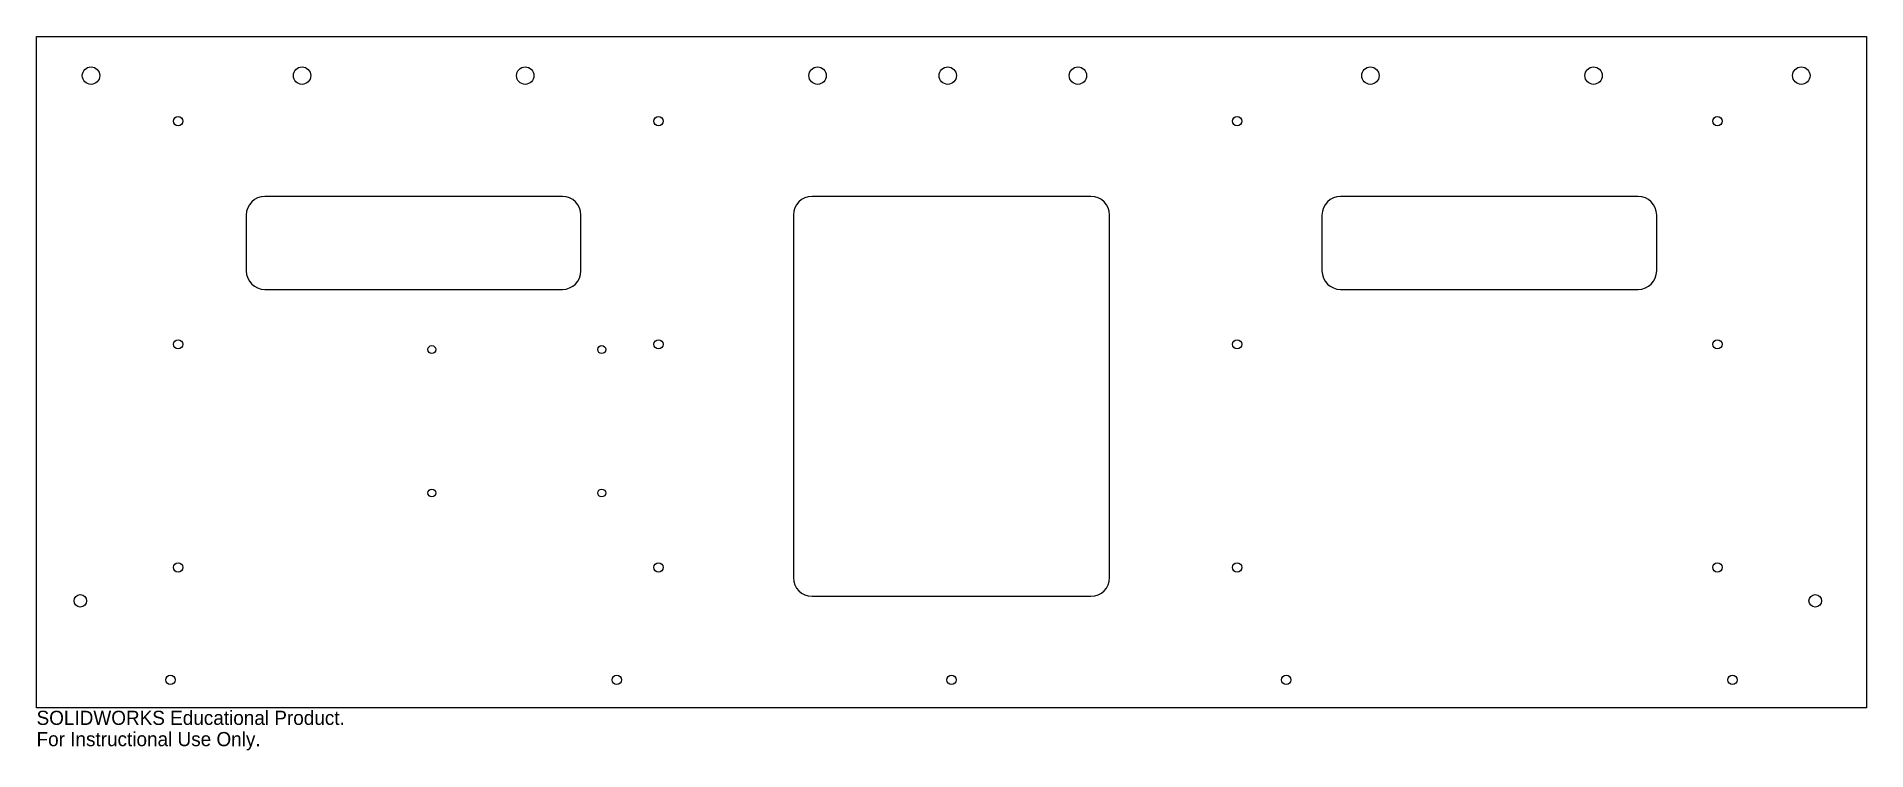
# Model space of a CAD drawing. Header units: inches. Extents: x -5.1 to 19.5, y -14.8 to -5.2.
import ezdxf

# ---------------------------------------------------------------- set-up
doc = ezdxf.new("R2010")
doc.units = ezdxf.units.IN
doc.header["$MEASUREMENT"] = 0
doc.styles.add('SLDTEXTSTYLE0', font='Arail.ttf')

msp = doc.modelspace()

# ---------------------------------------------------------------- linework, layer by layer
at = {"color": 1, "linetype": 'Continuous', "lineweight": 25}
for p, q in [((-5.069, -14.25), (-5.069, -5.225)), ((-5.069, -5.225), (19.531, -5.225)), ((19.531, -5.225), (19.531, -14.25)), ((2, -7.375), (-2, -7.375)), ((9.106, -7.375), (5.356, -7.375)), ((16.462, -7.375), (12.462, -7.375)), ((-2.25, -7.625), (-2.25, -8.375)), ((2.25, -8.375), (2.25, -7.625)), ((5.106, -7.625), (5.106, -12.5)), ((9.356, -12.5), (9.356, -7.625)), ((12.212, -7.625), (12.212, -8.375)), ((16.712, -8.375), (16.712, -7.625)), ((-2, -8.625), (2, -8.625)), ((12.462, -8.625), (16.462, -8.625)), ((5.356, -12.75), (9.106, -12.75)), ((19.531, -14.25), (-5.069, -14.25))]:
    msp.add_line(p, q, dxfattribs=at)
for centre, radius in [((-4.337, -5.75), 0.117), ((-1.5, -5.75), 0.117), ((1.5, -5.75), 0.117), ((5.431, -5.75), 0.117), ((7.181, -5.75), 0.117), ((8.931, -5.75), 0.117), ((12.863, -5.75), 0.117), ((15.863, -5.75), 0.117), ((18.656, -5.75), 0.117), ((-3.166, -6.362), 0.0625), ((3.292, -6.362), 0.0625), ((11.071, -6.362), 0.0625), ((17.529, -6.362), 0.0625), ((-3.166, -9.363), 0.0625), ((3.292, -9.363), 0.0625), ((11.071, -9.363), 0.0625), ((17.529, -9.363), 0.0625), ((0.245, -9.433), 0.0533), ((2.529, -9.433), 0.0532), ((0.245, -11.362), 0.0532), ((2.529, -11.362), 0.0532), ((11.071, -12.363), 0.0625), ((17.529, -12.363), 0.0625), ((-3.166, -12.363), 0.0625), ((3.292, -12.363), 0.0625), ((-4.481, -12.812), 0.0848), ((18.844, -12.812), 0.0847), ((-3.269, -13.875), 0.0625), ((2.731, -13.875), 0.0625), ((7.231, -13.875), 0.0625), ((11.731, -13.875), 0.0625), ((17.731, -13.875), 0.0625)]:
    msp.add_circle(centre, radius, dxfattribs=at)
for centre, start, end in [((-2, -7.625), 90, 180), ((2, -7.625), 0, 90), ((5.356, -7.625), 90, 180), ((9.106, -7.625), 0, 90), ((12.462, -7.625), 90, 180), ((16.462, -7.625), 0, 90), ((-2, -8.375), 180, 270), ((2, -8.375), 270, 0), ((12.462, -8.375), 180, 270), ((16.462, -8.375), 270, 0), ((5.356, -12.5), 180, 270), ((9.106, -12.5), 270, 0)]:
    msp.add_arc(centre, 0.25, start, end, dxfattribs=at)

# ---------------------------------------------------------------- texts
at = {"color": 7, "linetype": 'Continuous', "char_height": 0.1903, "attachment_point": 1, "style": 'SLDTEXTSTYLE0'}
for s, insert in [('SOLIDWORKS Educational Product.', (-5.069, -14.29)), ('For Instructional Use Only.', (-5.069, -14.576))]:
    msp.add_mtext(s, dxfattribs=dict(at, insert=insert))

doc.saveas('drawing.dxf')
